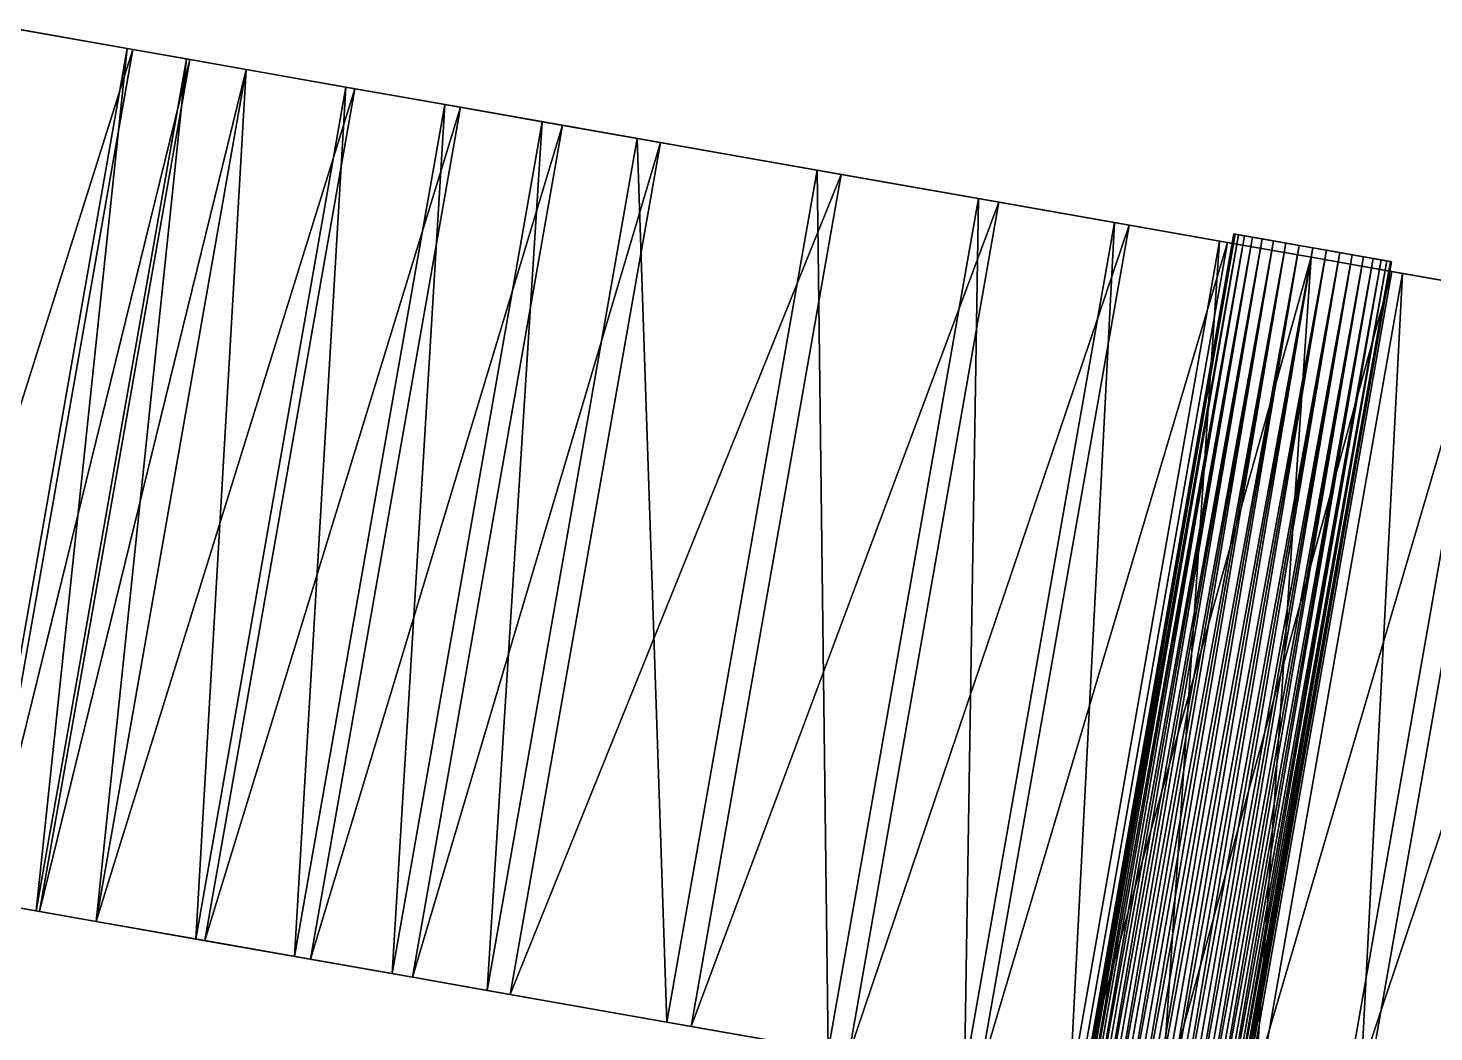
# Model space of a CAD drawing. Header units: metres. Extents: x -1.14 to 1.51, y -0.35 to 3.51.
# Drawn here: x -0.484 to 0.394, y 2.816 to 3.443 of the extents above; entities that cross this region are included whole.
import ezdxf

# ---------------------------------------------------------------- set-up
doc = ezdxf.new("R2010")
doc.units = ezdxf.units.M

msp = doc.modelspace()

# ---------------------------------------------------------------- linework, layer by layer
at = {"layer": 'Cylinder 3'}
for points in [[(0.2691, 3.31411, -0.431), (0.06073, 2.13234, -0.431), (0.06147, 2.13221, -0.43968)], [(0.26985, 3.31398, -0.42232), (0.06073, 2.13234, -0.431), (0.2691, 3.31411, -0.431)], [(0.26985, 3.31398, -0.42232), (0.06147, 2.13221, -0.42232), (0.06073, 2.13234, -0.431)], [(0.2691, 3.31411, -0.431), (0.06147, 2.13221, -0.43968), (0.26985, 3.31398, -0.43968)], [(0.26985, 3.31398, -0.43968), (0.06147, 2.13221, -0.43968), (0.0637, 2.13182, -0.4481)], [(0.27207, 3.31359, -0.4139), (0.06147, 2.13221, -0.42232), (0.26985, 3.31398, -0.42232)], [(0.27207, 3.31359, -0.4139), (0.0637, 2.13182, -0.4139), (0.06147, 2.13221, -0.42232)], [(0.26985, 3.31398, -0.43968), (0.0637, 2.13182, -0.4481), (0.27207, 3.31359, -0.4481)], [(0.27207, 3.31359, -0.4481), (0.0637, 2.13182, -0.4481), (0.06732, 2.13118, -0.456)], [(0.2757, 3.31295, -0.406), (0.0637, 2.13182, -0.4139), (0.27207, 3.31359, -0.4139)], [(0.2757, 3.31295, -0.406), (0.06732, 2.13118, -0.406), (0.0637, 2.13182, -0.4139)], [(0.27207, 3.31359, -0.4481), (0.06732, 2.13118, -0.456), (0.2757, 3.31295, -0.456)], [(0.2757, 3.31295, -0.456), (0.06732, 2.13118, -0.456), (0.07225, 2.13031, -0.46314)], [(0.28062, 3.31208, -0.39886), (0.06732, 2.13118, -0.406), (0.2757, 3.31295, -0.406)], [(0.28062, 3.31208, -0.39886), (0.07225, 2.13031, -0.39886), (0.06732, 2.13118, -0.406)], [(0.2757, 3.31295, -0.456), (0.07225, 2.13031, -0.46314), (0.28062, 3.31208, -0.46314)], [(0.28062, 3.31208, -0.46314), (0.07225, 2.13031, -0.46314), (0.07832, 2.12924, -0.4693)], [(0.28669, 3.31101, -0.3927), (0.07225, 2.13031, -0.39886), (0.28062, 3.31208, -0.39886)], [(0.28669, 3.31101, -0.3927), (0.07832, 2.12924, -0.3927), (0.07225, 2.13031, -0.39886)], [(0.28062, 3.31208, -0.46314), (0.07832, 2.12924, -0.4693), (0.28669, 3.31101, -0.4693)], [(0.28669, 3.31101, -0.4693), (0.07832, 2.12924, -0.4693), (0.08535, 2.128, -0.4743)], [(0.29372, 3.30977, -0.3877), (0.07832, 2.12924, -0.3927), (0.28669, 3.31101, -0.3927)], [(0.29372, 3.30977, -0.3877), (0.08535, 2.128, -0.3877), (0.07832, 2.12924, -0.3927)], [(0.28669, 3.31101, -0.4693), (0.08535, 2.128, -0.4743), (0.29372, 3.30977, -0.4743)], [(0.29372, 3.30977, -0.4743), (0.08535, 2.128, -0.4743), (0.09313, 2.12663, -0.47798)], [(0.3015, 3.3084, -0.38402), (0.08535, 2.128, -0.3877), (0.29372, 3.30977, -0.3877)], [(0.3015, 3.3084, -0.38402), (0.09313, 2.12663, -0.38402), (0.08535, 2.128, -0.3877)], [(0.29372, 3.30977, -0.4743), (0.09313, 2.12663, -0.47798), (0.3015, 3.3084, -0.47798)], [(0.3015, 3.3084, -0.47798), (0.09313, 2.12663, -0.47798), (0.10142, 2.12517, -0.48024)], [(0.30979, 3.30694, -0.38176), (0.09313, 2.12663, -0.38402), (0.3015, 3.3084, -0.38402)], [(0.3015, 3.3084, -0.47798), (0.10142, 2.12517, -0.48024), (0.30979, 3.30694, -0.48024)], [(0.31834, 3.30543, -0.431), (0.2691, 3.31411, -0.431), (0.26985, 3.31398, -0.43968)], [(0.2691, 3.31411, -0.431), (0.26985, 3.31398, -0.43968), (0.26985, 3.31398, -0.43968)], [(0.2691, 3.31411, -0.431), (0.2691, 3.31411, -0.431), (0.26985, 3.31398, -0.43968)], [(0.31834, 3.30543, -0.431), (0.2691, 3.31411, -0.431), (0.31834, 3.30543, -0.431)], [(0.31834, 3.30543, -0.431), (0.26985, 3.31398, -0.42232), (0.2691, 3.31411, -0.431)], [(0.26985, 3.31398, -0.42232), (0.2691, 3.31411, -0.431), (0.2691, 3.31411, -0.431)], [(0.26985, 3.31398, -0.42232), (0.26985, 3.31398, -0.42232), (0.2691, 3.31411, -0.431)], [(0.31834, 3.30543, -0.431), (0.26985, 3.31398, -0.43968), (0.27207, 3.31359, -0.4481)], [(0.26985, 3.31398, -0.43968), (0.27207, 3.31359, -0.4481), (0.27207, 3.31359, -0.4481)], [(0.26985, 3.31398, -0.43968), (0.26985, 3.31398, -0.43968), (0.27207, 3.31359, -0.4481)], [(0.31834, 3.30543, -0.431), (0.26985, 3.31398, -0.43968), (0.31834, 3.30543, -0.431)], [(0.31834, 3.30543, -0.431), (0.26985, 3.31398, -0.42232), (0.31834, 3.30543, -0.431)], [(0.31834, 3.30543, -0.431), (0.27207, 3.31359, -0.4139), (0.26985, 3.31398, -0.42232)], [(0.27207, 3.31359, -0.4139), (0.26985, 3.31398, -0.42232), (0.26985, 3.31398, -0.42232)], [(0.27207, 3.31359, -0.4139), (0.27207, 3.31359, -0.4139), (0.26985, 3.31398, -0.42232)], [(0.31834, 3.30543, -0.431), (0.27207, 3.31359, -0.4481), (0.2757, 3.31295, -0.456)], [(0.27207, 3.31359, -0.4481), (0.2757, 3.31295, -0.456), (0.2757, 3.31295, -0.456)], [(0.27207, 3.31359, -0.4481), (0.27207, 3.31359, -0.4481), (0.2757, 3.31295, -0.456)], [(0.31834, 3.30543, -0.431), (0.27207, 3.31359, -0.4481), (0.31834, 3.30543, -0.431)], [(0.31834, 3.30543, -0.431), (0.27207, 3.31359, -0.4139), (0.31834, 3.30543, -0.431)], [(0.31834, 3.30543, -0.431), (0.2757, 3.31295, -0.406), (0.27207, 3.31359, -0.4139)], [(0.2757, 3.31295, -0.406), (0.27207, 3.31359, -0.4139), (0.27207, 3.31359, -0.4139)], [(0.2757, 3.31295, -0.406), (0.2757, 3.31295, -0.406), (0.27207, 3.31359, -0.4139)], [(0.31834, 3.30543, -0.431), (0.2757, 3.31295, -0.456), (0.28062, 3.31208, -0.46314)], [(0.2757, 3.31295, -0.456), (0.28062, 3.31208, -0.46314), (0.28062, 3.31208, -0.46314)], [(0.2757, 3.31295, -0.456), (0.2757, 3.31295, -0.456), (0.28062, 3.31208, -0.46314)], [(0.31834, 3.30543, -0.431), (0.2757, 3.31295, -0.456), (0.31834, 3.30543, -0.431)], [(0.31834, 3.30543, -0.431), (0.2757, 3.31295, -0.406), (0.31834, 3.30543, -0.431)], [(0.31834, 3.30543, -0.431), (0.28062, 3.31208, -0.39886), (0.2757, 3.31295, -0.406)], [(0.28062, 3.31208, -0.39886), (0.2757, 3.31295, -0.406), (0.2757, 3.31295, -0.406)], [(0.28062, 3.31208, -0.39886), (0.28062, 3.31208, -0.39886), (0.2757, 3.31295, -0.406)], [(0.31834, 3.30543, -0.431), (0.28062, 3.31208, -0.46314), (0.28669, 3.31101, -0.4693)], [(0.28062, 3.31208, -0.46314), (0.28669, 3.31101, -0.4693), (0.28669, 3.31101, -0.4693)], [(0.28062, 3.31208, -0.46314), (0.28062, 3.31208, -0.46314), (0.28669, 3.31101, -0.4693)], [(0.31834, 3.30543, -0.431), (0.28062, 3.31208, -0.46314), (0.31834, 3.30543, -0.431)], [(0.31834, 3.30543, -0.431), (0.28062, 3.31208, -0.39886), (0.31834, 3.30543, -0.431)], [(0.31834, 3.30543, -0.431), (0.28669, 3.31101, -0.3927), (0.28062, 3.31208, -0.39886)], [(0.28669, 3.31101, -0.3927), (0.28062, 3.31208, -0.39886), (0.28062, 3.31208, -0.39886)], [(0.28669, 3.31101, -0.3927), (0.28669, 3.31101, -0.3927), (0.28062, 3.31208, -0.39886)], [(0.31834, 3.30543, -0.431), (0.28669, 3.31101, -0.4693), (0.29372, 3.30977, -0.4743)], [(0.28669, 3.31101, -0.4693), (0.29372, 3.30977, -0.4743), (0.29372, 3.30977, -0.4743)], [(0.28669, 3.31101, -0.4693), (0.28669, 3.31101, -0.4693), (0.29372, 3.30977, -0.4743)], [(0.31834, 3.30543, -0.431), (0.28669, 3.31101, -0.4693), (0.31834, 3.30543, -0.431)], [(0.31834, 3.30543, -0.431), (0.28669, 3.31101, -0.3927), (0.31834, 3.30543, -0.431)], [(0.31834, 3.30543, -0.431), (0.29372, 3.30977, -0.3877), (0.28669, 3.31101, -0.3927)], [(0.29372, 3.30977, -0.3877), (0.28669, 3.31101, -0.3927), (0.28669, 3.31101, -0.3927)], [(0.29372, 3.30977, -0.3877), (0.29372, 3.30977, -0.3877), (0.28669, 3.31101, -0.3927)], [(0.31834, 3.30543, -0.431), (0.29372, 3.30977, -0.4743), (0.3015, 3.3084, -0.47798)], [(0.29372, 3.30977, -0.4743), (0.3015, 3.3084, -0.47798), (0.3015, 3.3084, -0.47798)], [(0.29372, 3.30977, -0.4743), (0.29372, 3.30977, -0.4743), (0.3015, 3.3084, -0.47798)], [(0.31834, 3.30543, -0.431), (0.29372, 3.30977, -0.4743), (0.31834, 3.30543, -0.431)], [(0.31834, 3.30543, -0.431), (0.29372, 3.30977, -0.3877), (0.31834, 3.30543, -0.431)], [(0.31834, 3.30543, -0.431), (0.3015, 3.3084, -0.38402), (0.29372, 3.30977, -0.3877)], [(0.3015, 3.3084, -0.38402), (0.29372, 3.30977, -0.3877), (0.29372, 3.30977, -0.3877)], [(0.3015, 3.3084, -0.38402), (0.3015, 3.3084, -0.38402), (0.29372, 3.30977, -0.3877)], [(0.31834, 3.30543, -0.431), (0.3015, 3.3084, -0.47798), (0.30979, 3.30694, -0.48024)], [(0.3015, 3.3084, -0.47798), (0.30979, 3.30694, -0.48024), (0.30979, 3.30694, -0.48024)], [(0.3015, 3.3084, -0.47798), (0.3015, 3.3084, -0.47798), (0.30979, 3.30694, -0.48024)], [(0.31834, 3.30543, -0.431), (0.3015, 3.3084, -0.47798), (0.31834, 3.30543, -0.431)], [(0.31834, 3.30543, -0.431), (0.3015, 3.3084, -0.38402), (0.31834, 3.30543, -0.431)], [(0.31834, 3.30543, -0.431), (0.30979, 3.30694, -0.38176), (0.3015, 3.3084, -0.38402)], [(0.30979, 3.30694, -0.38176), (0.3015, 3.3084, -0.38402), (0.3015, 3.3084, -0.38402)], [(0.30979, 3.30694, -0.38176), (0.30979, 3.30694, -0.38176), (0.3015, 3.3084, -0.38402)], [(0.30979, 3.30694, -0.38176), (0.10142, 2.12517, -0.38176), (0.09313, 2.12663, -0.38402)], [(0.30979, 3.30694, -0.48024), (0.10142, 2.12517, -0.48024), (0.10997, 2.12366, -0.481)], [(0.31834, 3.30543, -0.381), (0.10142, 2.12517, -0.38176), (0.30979, 3.30694, -0.38176)], [(0.31834, 3.30543, -0.381), (0.10997, 2.12366, -0.381), (0.10142, 2.12517, -0.38176)], [(0.30979, 3.30694, -0.48024), (0.10997, 2.12366, -0.481), (0.31834, 3.30543, -0.481)], [(0.32689, 3.30392, -0.38176), (0.10997, 2.12366, -0.381), (0.31834, 3.30543, -0.381)], [(0.31834, 3.30543, -0.481), (0.10997, 2.12366, -0.481), (0.11852, 2.12215, -0.48024)], [(0.32689, 3.30392, -0.38176), (0.11852, 2.12215, -0.38176), (0.10997, 2.12366, -0.381)], [(0.31834, 3.30543, -0.481), (0.11852, 2.12215, -0.48024), (0.32689, 3.30392, -0.48024)], [(0.33518, 3.30246, -0.38402), (0.11852, 2.12215, -0.38176), (0.32689, 3.30392, -0.38176)], [(0.32689, 3.30392, -0.48024), (0.11852, 2.12215, -0.48024), (0.12681, 2.12069, -0.47798)], [(0.33518, 3.30246, -0.38402), (0.12681, 2.12069, -0.38402), (0.11852, 2.12215, -0.38176)], [(0.32689, 3.30392, -0.48024), (0.12681, 2.12069, -0.47798), (0.33518, 3.30246, -0.47798)], [(0.34296, 3.30109, -0.3877), (0.12681, 2.12069, -0.38402), (0.33518, 3.30246, -0.38402)], [(0.33518, 3.30246, -0.47798), (0.12681, 2.12069, -0.47798), (0.13459, 2.11932, -0.4743)], [(0.34296, 3.30109, -0.3877), (0.13459, 2.11932, -0.3877), (0.12681, 2.12069, -0.38402)], [(0.33518, 3.30246, -0.47798), (0.13459, 2.11932, -0.4743), (0.34296, 3.30109, -0.4743)], [(0.34999, 3.29985, -0.3927), (0.13459, 2.11932, -0.3877), (0.34296, 3.30109, -0.3877)], [(0.34296, 3.30109, -0.4743), (0.13459, 2.11932, -0.4743), (0.14162, 2.11808, -0.4693)], [(0.34999, 3.29985, -0.3927), (0.14162, 2.11808, -0.3927), (0.13459, 2.11932, -0.3877)], [(0.34296, 3.30109, -0.4743), (0.14162, 2.11808, -0.4693), (0.34999, 3.29985, -0.4693)], [(0.35606, 3.29878, -0.39886), (0.14162, 2.11808, -0.3927), (0.34999, 3.29985, -0.3927)], [(0.34999, 3.29985, -0.4693), (0.14162, 2.11808, -0.4693), (0.14769, 2.11701, -0.46314)], [(0.34999, 3.29985, -0.4693), (0.14769, 2.11701, -0.46314), (0.35606, 3.29878, -0.46314)], [(0.31834, 3.30543, -0.431), (0.30979, 3.30694, -0.48024), (0.31834, 3.30543, -0.481)], [(0.30979, 3.30694, -0.48024), (0.31834, 3.30543, -0.481), (0.31834, 3.30543, -0.481)], [(0.30979, 3.30694, -0.48024), (0.30979, 3.30694, -0.48024), (0.31834, 3.30543, -0.481)], [(0.31834, 3.30543, -0.431), (0.30979, 3.30694, -0.48024), (0.31834, 3.30543, -0.431)], [(0.31834, 3.30543, -0.431), (0.30979, 3.30694, -0.38176), (0.31834, 3.30543, -0.431)], [(0.31834, 3.30543, -0.431), (0.31834, 3.30543, -0.381), (0.30979, 3.30694, -0.38176)], [(0.31834, 3.30543, -0.381), (0.30979, 3.30694, -0.38176), (0.30979, 3.30694, -0.38176)], [(0.31834, 3.30543, -0.381), (0.31834, 3.30543, -0.381), (0.30979, 3.30694, -0.38176)], [(0.31834, 3.30543, -0.431), (0.31834, 3.30543, -0.481), (0.31834, 3.30543, -0.431)], [(0.31834, 3.30543, -0.431), (0.31834, 3.30543, -0.381), (0.31834, 3.30543, -0.431)], [(0.31834, 3.30543, -0.431), (0.32689, 3.30392, -0.38176), (0.31834, 3.30543, -0.381)], [(0.32689, 3.30392, -0.38176), (0.31834, 3.30543, -0.381), (0.31834, 3.30543, -0.381)], [(0.32689, 3.30392, -0.38176), (0.32689, 3.30392, -0.38176), (0.31834, 3.30543, -0.381)], [(0.31834, 3.30543, -0.431), (0.32689, 3.30392, -0.38176), (0.31834, 3.30543, -0.431)], [(0.31834, 3.30543, -0.431), (0.33518, 3.30246, -0.38402), (0.32689, 3.30392, -0.38176)], [(0.31834, 3.30543, -0.431), (0.33518, 3.30246, -0.38402), (0.31834, 3.30543, -0.431)], [(0.31834, 3.30543, -0.431), (0.34296, 3.30109, -0.3877), (0.33518, 3.30246, -0.38402)], [(0.31834, 3.30543, -0.431), (0.34296, 3.30109, -0.3877), (0.31834, 3.30543, -0.431)], [(0.31834, 3.30543, -0.431), (0.34999, 3.29985, -0.3927), (0.34296, 3.30109, -0.3877)], [(0.31834, 3.30543, -0.431), (0.34999, 3.29985, -0.3927), (0.31834, 3.30543, -0.431)], [(0.31834, 3.30543, -0.431), (0.35606, 3.29878, -0.39886), (0.34999, 3.29985, -0.3927)], [(0.31834, 3.30543, -0.431), (0.35606, 3.29878, -0.39886), (0.31834, 3.30543, -0.431)], [(0.31834, 3.30543, -0.431), (0.36099, 3.29791, -0.406), (0.35606, 3.29878, -0.39886)], [(0.31834, 3.30543, -0.431), (0.36099, 3.29791, -0.406), (0.31834, 3.30543, -0.431)], [(0.31834, 3.30543, -0.431), (0.36461, 3.29727, -0.4139), (0.36099, 3.29791, -0.406)], [(0.31834, 3.30543, -0.431), (0.36461, 3.29727, -0.4139), (0.31834, 3.30543, -0.431)], [(0.31834, 3.30543, -0.431), (0.36684, 3.29688, -0.42232), (0.36461, 3.29727, -0.4139)], [(0.31834, 3.30543, -0.431), (0.36684, 3.29688, -0.42232), (0.31834, 3.30543, -0.431)], [(0.31834, 3.30543, -0.431), (0.36758, 3.29675, -0.431), (0.36684, 3.29688, -0.42232)], [(0.31834, 3.30543, -0.431), (0.36758, 3.29675, -0.431), (0.31834, 3.30543, -0.431)], [(0.31834, 3.30543, -0.431), (0.36684, 3.29688, -0.43968), (0.36758, 3.29675, -0.431)], [(0.31834, 3.30543, -0.431), (0.36684, 3.29688, -0.43968), (0.31834, 3.30543, -0.431)], [(0.31834, 3.30543, -0.431), (0.36461, 3.29727, -0.4481), (0.36684, 3.29688, -0.43968)], [(0.31834, 3.30543, -0.431), (0.36461, 3.29727, -0.4481), (0.31834, 3.30543, -0.431)], [(0.31834, 3.30543, -0.431), (0.36099, 3.29791, -0.456), (0.36461, 3.29727, -0.4481)], [(0.31834, 3.30543, -0.431), (0.36099, 3.29791, -0.456), (0.31834, 3.30543, -0.431)], [(0.31834, 3.30543, -0.431), (0.35606, 3.29878, -0.46314), (0.36099, 3.29791, -0.456)], [(0.31834, 3.30543, -0.431), (0.35606, 3.29878, -0.46314), (0.31834, 3.30543, -0.431)], [(0.31834, 3.30543, -0.431), (0.34999, 3.29985, -0.4693), (0.35606, 3.29878, -0.46314)], [(0.31834, 3.30543, -0.431), (0.34999, 3.29985, -0.4693), (0.31834, 3.30543, -0.431)], [(0.31834, 3.30543, -0.431), (0.34296, 3.30109, -0.4743), (0.34999, 3.29985, -0.4693)], [(0.31834, 3.30543, -0.431), (0.34296, 3.30109, -0.4743), (0.31834, 3.30543, -0.431)], [(0.31834, 3.30543, -0.431), (0.33518, 3.30246, -0.47798), (0.34296, 3.30109, -0.4743)], [(0.31834, 3.30543, -0.431), (0.33518, 3.30246, -0.47798), (0.31834, 3.30543, -0.431)], [(0.31834, 3.30543, -0.431), (0.32689, 3.30392, -0.48024), (0.33518, 3.30246, -0.47798)], [(0.31834, 3.30543, -0.431), (0.32689, 3.30392, -0.48024), (0.31834, 3.30543, -0.431)], [(0.31834, 3.30543, -0.431), (0.31834, 3.30543, -0.481), (0.32689, 3.30392, -0.48024)], [(0.31834, 3.30543, -0.481), (0.32689, 3.30392, -0.48024), (0.32689, 3.30392, -0.48024)], [(0.31834, 3.30543, -0.481), (0.31834, 3.30543, -0.481), (0.32689, 3.30392, -0.48024)], [(0.33518, 3.30246, -0.38402), (0.32689, 3.30392, -0.38176), (0.32689, 3.30392, -0.38176)], [(0.33518, 3.30246, -0.38402), (0.33518, 3.30246, -0.38402), (0.32689, 3.30392, -0.38176)], [(0.32689, 3.30392, -0.48024), (0.33518, 3.30246, -0.47798), (0.33518, 3.30246, -0.47798)], [(0.32689, 3.30392, -0.48024), (0.32689, 3.30392, -0.48024), (0.33518, 3.30246, -0.47798)], [(0.34296, 3.30109, -0.3877), (0.33518, 3.30246, -0.38402), (0.33518, 3.30246, -0.38402)], [(0.34296, 3.30109, -0.3877), (0.34296, 3.30109, -0.3877), (0.33518, 3.30246, -0.38402)], [(0.33518, 3.30246, -0.47798), (0.34296, 3.30109, -0.4743), (0.34296, 3.30109, -0.4743)], [(0.33518, 3.30246, -0.47798), (0.33518, 3.30246, -0.47798), (0.34296, 3.30109, -0.4743)], [(0.34999, 3.29985, -0.3927), (0.34296, 3.30109, -0.3877), (0.34296, 3.30109, -0.3877)], [(0.34999, 3.29985, -0.3927), (0.34999, 3.29985, -0.3927), (0.34296, 3.30109, -0.3877)], [(0.34296, 3.30109, -0.4743), (0.34999, 3.29985, -0.4693), (0.34999, 3.29985, -0.4693)], [(0.34296, 3.30109, -0.4743), (0.34296, 3.30109, -0.4743), (0.34999, 3.29985, -0.4693)], [(0.35606, 3.29878, -0.39886), (0.34999, 3.29985, -0.3927), (0.34999, 3.29985, -0.3927)], [(0.35606, 3.29878, -0.39886), (0.35606, 3.29878, -0.39886), (0.34999, 3.29985, -0.3927)], [(0.34999, 3.29985, -0.4693), (0.35606, 3.29878, -0.46314), (0.35606, 3.29878, -0.46314)], [(0.34999, 3.29985, -0.4693), (0.34999, 3.29985, -0.4693), (0.35606, 3.29878, -0.46314)], [(0.35606, 3.29878, -0.39886), (0.14769, 2.11701, -0.39886), (0.14162, 2.11808, -0.3927)], [(0.36099, 3.29791, -0.406), (0.14769, 2.11701, -0.39886), (0.35606, 3.29878, -0.39886)], [(0.35606, 3.29878, -0.46314), (0.14769, 2.11701, -0.46314), (0.15261, 2.11614, -0.456)], [(0.36099, 3.29791, -0.406), (0.15261, 2.11614, -0.406), (0.14769, 2.11701, -0.39886)], [(0.35606, 3.29878, -0.46314), (0.15261, 2.11614, -0.456), (0.36099, 3.29791, -0.456)], [(0.36461, 3.29727, -0.4139), (0.15261, 2.11614, -0.406), (0.36099, 3.29791, -0.406)], [(0.36099, 3.29791, -0.456), (0.15261, 2.11614, -0.456), (0.15624, 2.1155, -0.4481)], [(0.36461, 3.29727, -0.4139), (0.15624, 2.1155, -0.4139), (0.15261, 2.11614, -0.406)], [(0.36099, 3.29791, -0.456), (0.15624, 2.1155, -0.4481), (0.36461, 3.29727, -0.4481)], [(0.36684, 3.29688, -0.42232), (0.15624, 2.1155, -0.4139), (0.36461, 3.29727, -0.4139)], [(0.36461, 3.29727, -0.4481), (0.15624, 2.1155, -0.4481), (0.15846, 2.11511, -0.43968)], [(0.36684, 3.29688, -0.42232), (0.15846, 2.11511, -0.42232), (0.15624, 2.1155, -0.4139)], [(0.36461, 3.29727, -0.4481), (0.15846, 2.11511, -0.43968), (0.36684, 3.29688, -0.43968)], [(0.36758, 3.29675, -0.431), (0.15846, 2.11511, -0.42232), (0.36684, 3.29688, -0.42232)], [(0.36684, 3.29688, -0.43968), (0.15846, 2.11511, -0.43968), (0.15921, 2.11498, -0.431)], [(0.36758, 3.29675, -0.431), (0.15921, 2.11498, -0.431), (0.15846, 2.11511, -0.42232)], [(0.36684, 3.29688, -0.43968), (0.15921, 2.11498, -0.431), (0.36758, 3.29675, -0.431)], [(0.36099, 3.29791, -0.406), (0.35606, 3.29878, -0.39886), (0.35606, 3.29878, -0.39886)], [(0.36099, 3.29791, -0.406), (0.36099, 3.29791, -0.406), (0.35606, 3.29878, -0.39886)], [(0.35606, 3.29878, -0.46314), (0.36099, 3.29791, -0.456), (0.36099, 3.29791, -0.456)], [(0.35606, 3.29878, -0.46314), (0.35606, 3.29878, -0.46314), (0.36099, 3.29791, -0.456)], [(0.36461, 3.29727, -0.4139), (0.36099, 3.29791, -0.406), (0.36099, 3.29791, -0.406)], [(0.36461, 3.29727, -0.4139), (0.36461, 3.29727, -0.4139), (0.36099, 3.29791, -0.406)], [(0.36099, 3.29791, -0.456), (0.36461, 3.29727, -0.4481), (0.36461, 3.29727, -0.4481)], [(0.36099, 3.29791, -0.456), (0.36099, 3.29791, -0.456), (0.36461, 3.29727, -0.4481)], [(0.36684, 3.29688, -0.42232), (0.36461, 3.29727, -0.4139), (0.36461, 3.29727, -0.4139)], [(0.36684, 3.29688, -0.42232), (0.36684, 3.29688, -0.42232), (0.36461, 3.29727, -0.4139)], [(0.36461, 3.29727, -0.4481), (0.36684, 3.29688, -0.43968), (0.36684, 3.29688, -0.43968)], [(0.36461, 3.29727, -0.4481), (0.36461, 3.29727, -0.4481), (0.36684, 3.29688, -0.43968)], [(0.36758, 3.29675, -0.431), (0.36684, 3.29688, -0.42232), (0.36684, 3.29688, -0.42232)], [(0.36758, 3.29675, -0.431), (0.36758, 3.29675, -0.431), (0.36684, 3.29688, -0.42232)], [(0.36684, 3.29688, -0.43968), (0.36758, 3.29675, -0.431), (0.36758, 3.29675, -0.431)], [(0.36684, 3.29688, -0.43968), (0.36684, 3.29688, -0.43968), (0.36758, 3.29675, -0.431)]]:
    msp.add_3dface(points, dxfattribs=at)
at = {"layer": 'Prism'}
for points in [[(-0.5824, 2.90985, 0.31094), (-0.48863, 3.44165, 0.31094), (-0.41825, 3.42924, 0.34688)], [(-0.5156, 2.89807, 0.28575), (-0.42183, 3.42987, 0.28575), (-0.49389, 3.44258, 0.24752)], [(-0.49389, 3.44258, 0.24752), (-0.42183, 3.42987, 0.28575), (-0.48863, 3.44165, 0.31094)], [(-0.48863, 3.44165, 0.31094), (-0.42183, 3.42987, 0.28575), (-0.41825, 3.42924, 0.34688)], [(-0.5824, 2.90985, 0.31094), (-0.41825, 3.42924, 0.34688), (-0.51202, 2.89744, 0.34688)], [(-0.47855, 2.89154, 0.29646), (-0.42183, 3.42987, 0.28575), (-0.5156, 2.89807, 0.28575)], [(-0.51202, 2.89744, 0.34688), (-0.41825, 3.42924, 0.34688), (-0.38273, 3.42298, 0.35551)], [(-0.51202, 2.89744, 0.34688), (-0.38273, 3.42298, 0.35551), (-0.4765, 2.89118, 0.35551)], [(-0.47855, 2.89154, 0.29646), (-0.38478, 3.42334, 0.29646), (-0.42183, 3.42987, 0.28575)], [(-0.44121, 2.88496, 0.30025), (-0.38478, 3.42334, 0.29646), (-0.47855, 2.89154, 0.29646)], [(-0.4765, 2.89118, 0.35551), (-0.38273, 3.42298, 0.35551), (-0.34744, 3.41675, 0.3565)], [(-0.44121, 2.88496, 0.30025), (-0.34744, 3.41675, 0.30025), (-0.38478, 3.42334, 0.29646)], [(-0.38478, 3.42334, 0.29646), (-0.41825, 3.42924, 0.34688), (-0.42183, 3.42987, 0.28575)], [(-0.41825, 3.42924, 0.34688), (-0.38478, 3.42334, 0.29646), (-0.38273, 3.42298, 0.35551)], [(-0.34744, 3.41675, 0.30025), (-0.38273, 3.42298, 0.35551), (-0.38478, 3.42334, 0.29646)], [(-0.38273, 3.42298, 0.35551), (-0.34744, 3.41675, 0.30025), (-0.34744, 3.41675, 0.3565)], [(-0.4765, 2.89118, 0.35551), (-0.34744, 3.41675, 0.3565), (-0.44121, 2.88496, 0.3565)], [(-0.37897, 2.87398, 0.29141), (-0.34744, 3.41675, 0.30025), (-0.44121, 2.88496, 0.30025)], [(-0.44121, 2.88496, 0.3565), (-0.34744, 3.41675, 0.3565), (-0.27955, 3.40478, 0.34216)], [(-0.37897, 2.87398, 0.29141), (-0.2852, 3.40578, 0.29141), (-0.34744, 3.41675, 0.30025)], [(-0.27955, 3.40478, 0.34216), (-0.34744, 3.41675, 0.3565), (-0.34744, 3.41675, 0.30025)], [(-0.2852, 3.40578, 0.29141), (-0.27955, 3.40478, 0.34216), (-0.34744, 3.41675, 0.30025)], [(-0.31722, 2.86309, 0.26641), (-0.2852, 3.40578, 0.29141), (-0.37897, 2.87398, 0.29141)], [(-0.31722, 2.86309, 0.26641), (-0.22345, 3.39489, 0.26641), (-0.2852, 3.40578, 0.29141)], [(-0.2852, 3.40578, 0.29141), (-0.2136, 3.39315, 0.31309), (-0.27955, 3.40478, 0.34216)], [(-0.2852, 3.40578, 0.29141), (-0.22345, 3.39489, 0.26641), (-0.2136, 3.39315, 0.31309)], [(-0.44121, 2.88496, 0.3565), (-0.27955, 3.40478, 0.34216), (-0.37332, 2.87299, 0.34216)], [(-0.37332, 2.87299, 0.34216), (-0.27955, 3.40478, 0.34216), (-0.2136, 3.39315, 0.31309)], [(-0.37332, 2.87299, 0.34216), (-0.2136, 3.39315, 0.31309), (-0.30737, 2.86136, 0.31309)], [(-0.25644, 2.85238, 0.22758), (-0.22345, 3.39489, 0.26641), (-0.31722, 2.86309, 0.26641)], [(-0.30737, 2.86136, 0.31309), (-0.2136, 3.39315, 0.31309), (-0.14993, 3.38193, 0.27145)], [(-0.25644, 2.85238, 0.22758), (-0.16267, 3.38417, 0.22758), (-0.22345, 3.39489, 0.26641)], [(-0.14993, 3.38193, 0.27145), (-0.22345, 3.39489, 0.26641), (-0.16267, 3.38417, 0.22758)], [(-0.2136, 3.39315, 0.31309), (-0.22345, 3.39489, 0.26641), (-0.14993, 3.38193, 0.27145)], [(-0.30737, 2.86136, 0.31309), (-0.14993, 3.38193, 0.27145), (-0.2437, 2.85013, 0.27145)], [(-0.19712, 2.84192, 0.1772), (-0.16267, 3.38417, 0.22758), (-0.25644, 2.85238, 0.22758)], [(-0.2437, 2.85013, 0.27145), (-0.14993, 3.38193, 0.27145), (-0.08888, 3.37116, 0.21939)], [(-0.19712, 2.84192, 0.1772), (-0.10335, 3.37371, 0.1772), (-0.16267, 3.38417, 0.22758)], [(-0.16267, 3.38417, 0.22758), (-0.08888, 3.37116, 0.21939), (-0.14993, 3.38193, 0.27145)], [(-0.08888, 3.37116, 0.21939), (-0.16267, 3.38417, 0.22758), (-0.10335, 3.37371, 0.1772)], [(-0.2437, 2.85013, 0.27145), (-0.08888, 3.37116, 0.21939), (-0.18265, 2.83937, 0.21939)], [(-0.08482, 2.82212, 0.05108), (-0.10335, 3.37371, 0.1772), (-0.19712, 2.84192, 0.1772)], [(-0.18265, 2.83937, 0.21939), (-0.08888, 3.37116, 0.21939), (0.02403, 3.35125, 0.09268)], [(-0.08482, 2.82212, 0.05108), (0.00895, 3.35391, 0.05108), (-0.10335, 3.37371, 0.1772)], [(0.02403, 3.35125, 0.09268), (-0.10335, 3.37371, 0.1772), (0.00895, 3.35391, 0.05108)], [(-0.08888, 3.37116, 0.21939), (-0.10335, 3.37371, 0.1772), (0.02403, 3.35125, 0.09268)], [(0.0158, 2.80437, -0.0935), (0.00895, 3.35391, 0.05108), (-0.08482, 2.82212, 0.05108)], [(0.0158, 2.80437, -0.0935), (0.10957, 3.33617, -0.0935), (0.00895, 3.35391, 0.05108)], [(0.02403, 3.35125, 0.09268), (0.00895, 3.35391, 0.05108), (0.12244, 3.3339, -0.04975)], [(0.10957, 3.33617, -0.0935), (0.12244, 3.3339, -0.04975), (0.00895, 3.35391, 0.05108)], [(-0.18265, 2.83937, 0.21939), (0.02403, 3.35125, 0.09268), (-0.06974, 2.81946, 0.09268)], [(-0.06974, 2.81946, 0.09268), (0.02403, 3.35125, 0.09268), (0.12244, 3.3339, -0.04975)], [(0.10084, 2.78938, -0.23808), (0.10957, 3.33617, -0.0935), (0.0158, 2.80437, -0.0935)], [(0.10084, 2.78938, -0.23808), (0.19461, 3.32118, -0.23808), (0.10957, 3.33617, -0.0935)], [(0.10957, 3.33617, -0.0935), (0.20366, 3.31958, -0.19062), (0.12244, 3.3339, -0.04975)], [(0.10957, 3.33617, -0.0935), (0.19461, 3.32118, -0.23808), (0.20366, 3.31958, -0.19062)], [(-0.06974, 2.81946, 0.09268), (0.12244, 3.3339, -0.04975), (0.02867, 2.80211, -0.04975)], [(0.02867, 2.80211, -0.04975), (0.12244, 3.3339, -0.04975), (0.20366, 3.31958, -0.19062)], [(0.02867, 2.80211, -0.04975), (0.20366, 3.31958, -0.19062), (0.10989, 2.78778, -0.19062)], [(0.16641, 2.77782, -0.3642), (0.19461, 3.32118, -0.23808), (0.10084, 2.78938, -0.23808)], [(0.10989, 2.78778, -0.19062), (0.20366, 3.31958, -0.19062), (0.265, 3.30876, -0.31264)], [(0.16641, 2.77782, -0.3642), (0.26018, 3.30961, -0.3642), (0.19461, 3.32118, -0.23808)], [(0.265, 3.30876, -0.31264), (0.19461, 3.32118, -0.23808), (0.26018, 3.30961, -0.3642)], [(0.20366, 3.31958, -0.19062), (0.19461, 3.32118, -0.23808), (0.265, 3.30876, -0.31264)], [(0.10989, 2.78778, -0.19062), (0.265, 3.30876, -0.31264), (0.17123, 2.77697, -0.31264)], [(0.22354, 2.76775, -0.48725), (0.26018, 3.30961, -0.3642), (0.16641, 2.77782, -0.3642)], [(0.17123, 2.77697, -0.31264), (0.265, 3.30876, -0.31264), (0.31731, 3.29954, -0.431)], [(0.22354, 2.76775, -0.48725), (0.31731, 3.29954, -0.48725), (0.26018, 3.30961, -0.3642)], [(0.26018, 3.30961, -0.3642), (0.31731, 3.29954, -0.431), (0.265, 3.30876, -0.31264)], [(0.31731, 3.29954, -0.431), (0.26018, 3.30961, -0.3642), (0.31731, 3.29954, -0.48725)], [(0.17123, 2.77697, -0.31264), (0.31731, 3.29954, -0.431), (0.22354, 2.76775, -0.431)], [(0.28066, 2.75767, -0.3642), (0.31731, 3.29954, -0.48725), (0.22354, 2.76775, -0.48725)], [(0.22354, 2.76775, -0.431), (0.31731, 3.29954, -0.431), (0.36775, 3.29065, -0.31169)], [(0.28066, 2.75767, -0.3642), (0.37443, 3.28947, -0.3642), (0.31731, 3.29954, -0.48725)], [(0.31731, 3.29954, -0.48725), (0.37443, 3.28947, -0.3642), (0.31731, 3.29954, -0.431)], [(0.37443, 3.28947, -0.3642), (0.36775, 3.29065, -0.31169), (0.31731, 3.29954, -0.431)], [(0.22354, 2.76775, -0.431), (0.36775, 3.29065, -0.31169), (0.27398, 2.75885, -0.31169)], [(0.27398, 2.75885, -0.31169), (0.36775, 3.29065, -0.31169), (0.42746, 3.28012, -0.18885)], [(0.34623, 2.74611, -0.23808), (0.37443, 3.28947, -0.3642), (0.28066, 2.75767, -0.3642)], [(0.34623, 2.74611, -0.23808), (0.44, 3.27791, -0.23808), (0.37443, 3.28947, -0.3642)], [(0.36775, 3.29065, -0.31169), (0.37443, 3.28947, -0.3642), (0.44, 3.27791, -0.23808)], [(0.42746, 3.28012, -0.18885), (0.36775, 3.29065, -0.31169), (0.44, 3.27791, -0.23808)], [(0.27398, 2.75885, -0.31169), (0.42746, 3.28012, -0.18885), (0.33369, 2.74832, -0.18885)], [(0.33369, 2.74832, -0.18885), (0.42746, 3.28012, -0.18885), (0.50721, 3.26606, -0.04723)], [(0.43127, 2.73112, -0.0935), (0.44, 3.27791, -0.23808), (0.34623, 2.74611, -0.23808)], [(0.33369, 2.74832, -0.18885), (0.50721, 3.26606, -0.04723), (0.41344, 2.73426, -0.04723)], [(-0.5156, 2.89807, 0.28575), (-0.51202, 2.89744, 0.34688), (-0.47855, 2.89154, 0.29646)], [(-0.4765, 2.89118, 0.35551), (-0.47855, 2.89154, 0.29646), (-0.51202, 2.89744, 0.34688)], [(-0.44121, 2.88496, 0.30025), (-0.47855, 2.89154, 0.29646), (-0.4765, 2.89118, 0.35551)], [(-0.4765, 2.89118, 0.35551), (-0.44121, 2.88496, 0.3565), (-0.44121, 2.88496, 0.30025)], [(-0.37332, 2.87299, 0.34216), (-0.44121, 2.88496, 0.30025), (-0.44121, 2.88496, 0.3565)], [(-0.44121, 2.88496, 0.30025), (-0.37332, 2.87299, 0.34216), (-0.37897, 2.87398, 0.29141)], [(-0.37332, 2.87299, 0.34216), (-0.30737, 2.86136, 0.31309), (-0.37897, 2.87398, 0.29141)], [(-0.31722, 2.86309, 0.26641), (-0.37897, 2.87398, 0.29141), (-0.30737, 2.86136, 0.31309)], [(-0.2437, 2.85013, 0.27145), (-0.25644, 2.85238, 0.22758), (-0.31722, 2.86309, 0.26641)], [(-0.30737, 2.86136, 0.31309), (-0.2437, 2.85013, 0.27145), (-0.31722, 2.86309, 0.26641)], [(-0.25644, 2.85238, 0.22758), (-0.2437, 2.85013, 0.27145), (-0.18265, 2.83937, 0.21939)], [(-0.25644, 2.85238, 0.22758), (-0.18265, 2.83937, 0.21939), (-0.19712, 2.84192, 0.1772)], [(-0.19712, 2.84192, 0.1772), (-0.06974, 2.81946, 0.09268), (-0.08482, 2.82212, 0.05108)], [(-0.18265, 2.83937, 0.21939), (-0.06974, 2.81946, 0.09268), (-0.19712, 2.84192, 0.1772)], [(0.02867, 2.80211, -0.04975), (-0.08482, 2.82212, 0.05108), (-0.06974, 2.81946, 0.09268)], [(-0.08482, 2.82212, 0.05108), (0.02867, 2.80211, -0.04975), (0.0158, 2.80437, -0.0935)]]:
    msp.add_3dface(points, dxfattribs=at)

doc.saveas('drawing.dxf')
